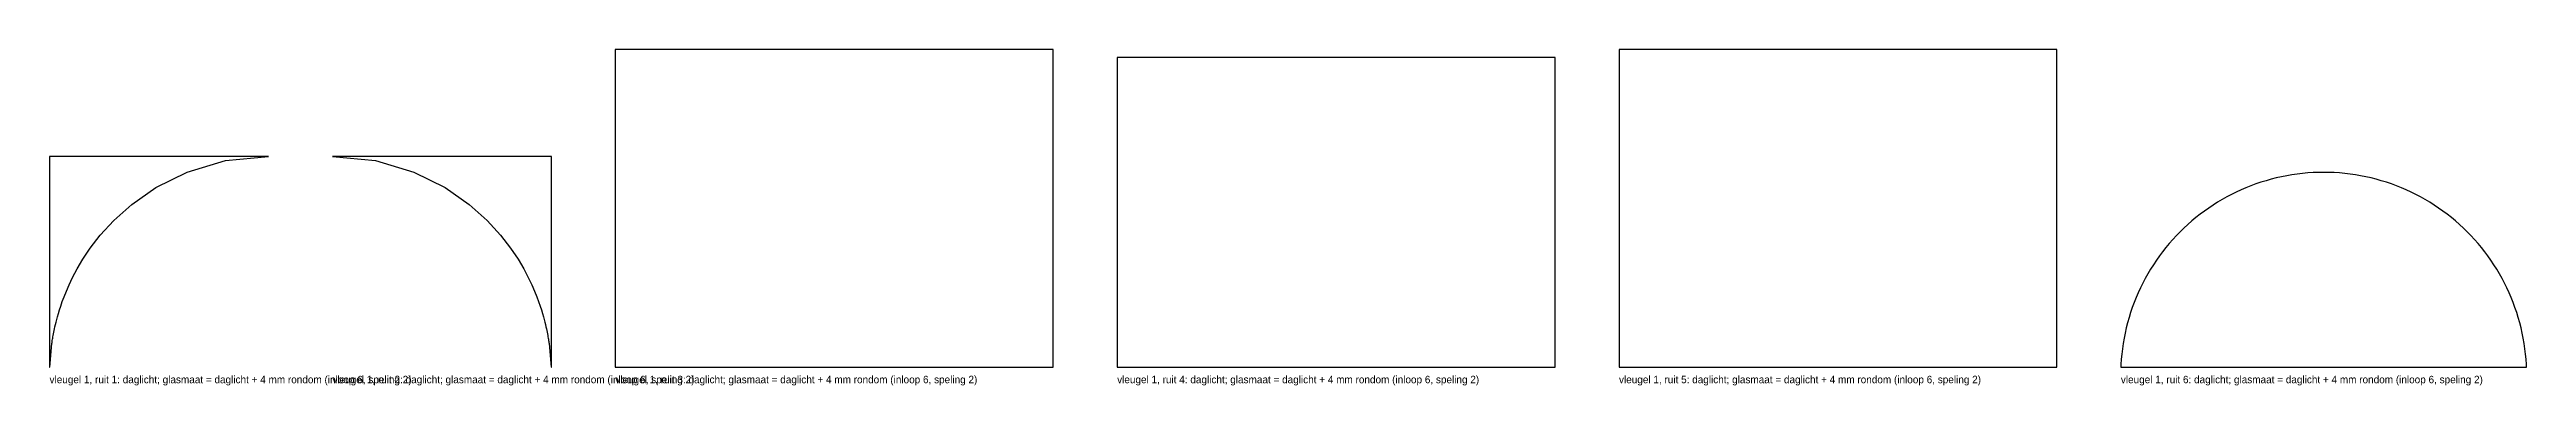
# Model space of a CAD drawing. Header units: millimetres. Extents: x 0 to 4649, y -34 to 597.
import ezdxf

# ---------------------------------------------------------------- set-up
doc = ezdxf.new("R2010")
doc.units = ezdxf.units.MM

msp = doc.modelspace()

# ---------------------------------------------------------------- linework, layer by layer
at = {"layer": 'DAGLICHT'}
for p, q in [((1884, 596.6667), (1062, 596.6667)), ((1062, 596.6667), (1062, 0)), ((1884, 0), (1884, 596.6667)), ((2826, 581.6667), (2004, 581.6667)), ((2004, 581.6667), (2004, 0)), ((2826, 0), (2826, 581.6667)), ((3768, 596.6667), (2946, 596.6667)), ((2946, 596.6667), (2946, 0)), ((3768, 0), (3768, 596.6667)), ((411, 396), (0, 396)), ((0, 396), (0, 0)), ((258.3584, 366.6039), (330.3963, 388.0187)), ((330.3963, 388.0187), (411, 396)), ((531, 396), (611.6037, 388.0187)), ((942, 396), (531, 396)), ((611.6037, 388.0187), (683.6416, 366.6039)), ((942, 0), (942, 396)), ((154.2503, 305.9371), (199.5422, 337.4296)), ((199.5422, 337.4296), (258.3584, 366.6039)), ((683.6416, 366.6039), (742.4578, 337.4296)), ((742.4578, 337.4296), (787.7497, 305.9371)), ((4104.6472, 328.885), (4095.7016, 324.4735)), ((4113.7053, 333.0608), (4104.6472, 328.885)), ((4122.8696, 336.9981), (4113.7053, 333.0608)), ((4132.1338, 340.6941), (4122.8696, 336.9981)), ((4141.4915, 344.1464), (4132.1338, 340.6941)), ((4150.9365, 347.3525), (4141.4915, 344.1464)), ((4160.4621, 350.3103), (4150.9365, 347.3525)), ((4170.0619, 353.0177), (4160.4621, 350.3103)), ((4179.7293, 355.4729), (4170.0619, 353.0177)), ((4189.4576, 357.6742), (4179.7293, 355.4729)), ((4199.2402, 359.6201), (4189.4576, 357.6742)), ((4209.0704, 361.3093), (4199.2402, 359.6201)), ((4218.9415, 362.7405), (4209.0704, 361.3093)), ((4228.8466, 363.9128), (4218.9415, 362.7405)), ((4238.779, 364.8255), (4228.8466, 363.9128)), ((4248.7319, 365.4779), (4238.779, 364.8255)), ((4258.6985, 365.8694), (4248.7319, 365.4779)), ((4268.6719, 366), (4258.6985, 365.8694)), ((4278.6454, 365.8694), (4268.6719, 366)), ((4288.6119, 365.4779), (4278.6454, 365.8694)), ((4298.5649, 364.8255), (4288.6119, 365.4779)), ((4308.4973, 363.9128), (4298.5649, 364.8255)), ((4318.4024, 362.7405), (4308.4973, 363.9128)), ((4328.2735, 361.3093), (4318.4024, 362.7405)), ((4338.1037, 359.6201), (4328.2735, 361.3093)), ((4347.8863, 357.6742), (4338.1037, 359.6201)), ((4357.6146, 355.4729), (4347.8863, 357.6742)), ((4367.282, 353.0177), (4357.6146, 355.4729)), ((4376.8818, 350.3103), (4367.282, 353.0177)), ((4386.4074, 347.3525), (4376.8818, 350.3103)), ((4395.8524, 344.1464), (4386.4074, 347.3525)), ((4405.2101, 340.6941), (4395.8524, 344.1464)), ((4414.4743, 336.9981), (4405.2101, 340.6941)), ((4423.6386, 333.0608), (4414.4743, 336.9981)), ((4432.6967, 328.885), (4423.6386, 333.0608)), ((4441.6423, 324.4735), (4432.6967, 328.885)), ((120.3791, 275.6209), (154.2503, 305.9371)), ((787.7497, 305.9371), (821.6209, 275.6209)), ((4028.9009, 281.0926), (4021.2322, 274.7147)), ((4036.7338, 287.2676), (4028.9009, 281.0926)), ((4044.7258, 293.2355), (4036.7338, 287.2676)), ((4052.8712, 298.9921), (4044.7258, 293.2355)), ((4061.1645, 304.5335), (4052.8712, 298.9921)), ((4069.6, 309.8559), (4061.1645, 304.5335)), ((4078.1719, 314.9557), (4069.6, 309.8559)), ((4086.8745, 319.8293), (4078.1719, 314.9557)), ((4095.7016, 324.4735), (4086.8745, 319.8293)), ((4450.4694, 319.8293), (4441.6423, 324.4735)), ((4459.1719, 314.9557), (4450.4694, 319.8293)), ((4467.7439, 309.8559), (4459.1719, 314.9557)), ((4476.1794, 304.5335), (4467.7439, 309.8559)), ((4484.4727, 298.9921), (4476.1794, 304.5335)), ((4492.6181, 293.2355), (4484.4727, 298.9921)), ((4500.6101, 287.2676), (4492.6181, 293.2355)), ((4508.443, 281.0926), (4500.6101, 287.2676)), ((4516.1117, 274.7147), (4508.443, 281.0926)), ((76.5555, 223.8889), (95.2611, 248.1158)), ((95.2611, 248.1158), (120.3791, 275.6209)), ((821.6209, 275.6209), (846.7389, 248.1158)), ((846.7389, 248.1158), (865.4445, 223.8889)), ((3985.5338, 239.9388), (3978.9573, 232.4397)), ((3992.3043, 247.2631), (3985.5338, 239.9388)), ((3999.2643, 254.4077), (3992.3043, 247.2631)), ((4006.4089, 261.3676), (3999.2643, 254.4077)), ((4013.7332, 268.1382), (4006.4089, 261.3676)), ((4021.2322, 274.7147), (4013.7332, 268.1382)), ((4523.6107, 268.1382), (4516.1117, 274.7147)), ((4530.935, 261.3676), (4523.6107, 268.1382)), ((4538.0796, 254.4077), (4530.935, 261.3676)), ((4545.0396, 247.2631), (4538.0796, 254.4077)), ((4551.8101, 239.9388), (4545.0396, 247.2631)), ((4558.3866, 232.4397), (4551.8101, 239.9388)), ((51.7214, 184.5992), (62.4727, 202.8296)), ((62.4727, 202.8296), (76.5555, 223.8889)), ((865.4445, 223.8889), (879.5273, 202.8296)), ((879.5273, 202.8296), (890.2786, 184.5992)), ((3949.1385, 192.5075), (3943.816, 184.072)), ((3954.6799, 200.8008), (3949.1385, 192.5075)), ((3960.4365, 208.9462), (3954.6799, 200.8008)), ((3966.4043, 216.9381), (3960.4365, 208.9462)), ((3972.5793, 224.7711), (3966.4043, 216.9381)), ((3978.9573, 232.4397), (3972.5793, 224.7711)), ((4564.7646, 224.7711), (4558.3866, 232.4397)), ((4570.9396, 216.9381), (4564.7646, 224.7711)), ((4576.9074, 208.9462), (4570.9396, 216.9381)), ((4582.664, 200.8008), (4576.9074, 208.9462)), ((4588.2054, 192.5075), (4582.664, 200.8008)), ((4593.5278, 184.072), (4588.2054, 192.5075)), ((27.395, 132.5404), (31.6154, 143.0769)), ((31.6154, 143.0769), (36.8394, 155.073)), ((36.8394, 155.073), (43.3904, 168.8048)), ((43.3904, 168.8048), (51.7214, 184.5992)), ((890.2786, 184.5992), (898.6096, 168.8048)), ((898.6096, 168.8048), (905.1606, 155.073)), ((905.1606, 155.073), (910.3846, 143.0769)), ((910.3846, 143.0769), (914.605, 132.5404)), ((3920.6111, 139.9667), (3916.6738, 130.8024)), ((3924.787, 149.0247), (3920.6111, 139.9667)), ((3929.1985, 157.9704), (3924.787, 149.0247)), ((3933.8426, 166.7975), (3929.1985, 157.9704)), ((3938.7163, 175.5), (3933.8426, 166.7975)), ((3943.816, 184.072), (3938.7163, 175.5)), ((4598.6276, 175.5), (4593.5278, 184.072)), ((4603.5013, 166.7975), (4598.6276, 175.5)), ((4608.1454, 157.9704), (4603.5013, 166.7975)), ((4612.5569, 149.0247), (4608.1454, 157.9704)), ((4616.7328, 139.9667), (4612.5569, 149.0247)), ((4620.67, 130.8024), (4616.7328, 139.9667)), ((13.5324, 89.5967), (14.9941, 95.0016)), ((14.9941, 95.0016), (16.7008, 100.9704)), ((16.7008, 100.9704), (18.7087, 107.591)), ((18.7087, 107.591), (21.0912, 114.9696)), ((21.0912, 114.9696), (23.9441, 123.2343)), ((23.9441, 123.2343), (27.395, 132.5404)), ((914.605, 132.5404), (918.0559, 123.2343)), ((918.0559, 123.2343), (920.9088, 114.9696)), ((920.9088, 114.9696), (923.2913, 107.591)), ((923.2913, 107.591), (925.2992, 100.9704)), ((925.2992, 100.9704), (927.0059, 95.0016)), ((927.0059, 95.0016), (928.4676, 89.5967)), ((3903.3616, 93.2098), (3900.6542, 83.6101)), ((3906.3194, 102.7355), (3903.3616, 93.2098)), ((3909.5255, 112.1804), (3906.3194, 102.7355)), ((3912.9778, 121.5382), (3909.5255, 112.1804)), ((3916.6738, 130.8024), (3912.9778, 121.5382)), ((4624.3661, 121.5382), (4620.67, 130.8024)), ((4627.8184, 112.1804), (4624.3661, 121.5382)), ((4631.0245, 102.7355), (4627.8184, 112.1804)), ((4633.9823, 93.2098), (4631.0245, 102.7355)), ((4636.6897, 83.6101), (4633.9823, 93.2098)), ((4.3734, 44.798), (4.6379, 46.57)), ((4.6379, 46.57), (4.9271, 48.4489)), ((4.9271, 48.4489), (5.2439, 50.4445)), ((5.2439, 50.4445), (5.5921, 52.568)), ((5.5921, 52.568), (5.9759, 54.8317)), ((5.9759, 54.8317), (6.4003, 57.25)), ((6.4003, 57.25), (6.8711, 59.8387)), ((6.8711, 59.8387), (7.3954, 62.6163)), ((7.3954, 62.6163), (7.9813, 65.6037)), ((7.9813, 65.6037), (8.639, 68.8252)), ((8.639, 68.8252), (9.3805, 72.3086)), ((9.3805, 72.3086), (10.2204, 76.0863)), ((10.2204, 76.0863), (11.1766, 80.196)), ((11.1766, 80.196), (12.2714, 84.6821)), ((12.2714, 84.6821), (13.5324, 89.5967)), ((928.4676, 89.5967), (929.7286, 84.6821)), ((929.7286, 84.6821), (930.8234, 80.196)), ((930.8234, 80.196), (931.7796, 76.0863)), ((931.7796, 76.0863), (932.6195, 72.3086)), ((932.6195, 72.3086), (933.361, 68.8252)), ((933.361, 68.8252), (934.0187, 65.6037)), ((934.0187, 65.6037), (934.6046, 62.6163)), ((934.6046, 62.6163), (935.1289, 59.8387)), ((935.1289, 59.8387), (935.5997, 57.25)), ((935.5997, 57.25), (936.0241, 54.8317)), ((936.0241, 54.8317), (936.4079, 52.568)), ((936.4079, 52.568), (936.7561, 50.4445)), ((936.7561, 50.4445), (937.0729, 48.4489)), ((937.0729, 48.4489), (937.3621, 46.57)), ((937.3621, 46.57), (937.6266, 44.798)), ((3894.0518, 54.4317), (3892.3627, 44.6015)), ((3895.9977, 64.2144), (3894.0518, 54.4317)), ((3898.199, 73.9427), (3895.9977, 64.2144)), ((3900.6542, 83.6101), (3898.199, 73.9427)), ((4639.1449, 73.9427), (4636.6897, 83.6101)), ((4641.3462, 64.2144), (4639.1449, 73.9427)), ((4643.2921, 54.4317), (4641.3462, 64.2144)), ((4644.9812, 44.6015), (4643.2921, 54.4317)), ((0, 0), (0.2775, 0.1001)), ((0.2775, 0.1001), (4.3734, 44.798)), ((937.6266, 44.798), (941.7225, 0.1001)), ((941.7225, 0.1001), (942, 0)), ((1062, 0), (1884, 0)), ((2004, 0), (2826, 0)), ((2946, 0), (3768, 0)), ((3888.1941, 4.94), (3888, 0)), ((3888, 0), (4649.3439, 0)), ((3888.8464, 14.8929), (3888.1941, 4.94)), ((3889.7591, 24.8253), (3888.8464, 14.8929)), ((3890.9315, 34.7305), (3889.7591, 24.8253)), ((3892.3627, 44.6015), (3890.9315, 34.7305)), ((4646.4124, 34.7305), (4644.9812, 44.6015)), ((4647.5848, 24.8253), (4646.4124, 34.7305)), ((4648.4974, 14.8929), (4647.5848, 24.8253)), ((4649.1498, 4.94), (4648.4974, 14.8929)), ((4649.3439, 0), (4649.1498, 4.94))]:
    msp.add_line(p, q, dxfattribs=at)

# ---------------------------------------------------------------- texts
at = {"layer": 'TEKST'}
for s, p in [('vleugel 1, ruit 1: daglicht; glasmaat = daglicht + 4 mm rondom (inloop 6, speling 2)', (0, -30)), ('vleugel 1, ruit 2: daglicht; glasmaat = daglicht + 4 mm rondom (inloop 6, speling 2)', (531, -30)), ('vleugel 1, ruit 3: daglicht; glasmaat = daglicht + 4 mm rondom (inloop 6, speling 2)', (1062, -30)), ('vleugel 1, ruit 4: daglicht; glasmaat = daglicht + 4 mm rondom (inloop 6, speling 2)', (2004, -30)), ('vleugel 1, ruit 5: daglicht; glasmaat = daglicht + 4 mm rondom (inloop 6, speling 2)', (2946, -30)), ('vleugel 1, ruit 6: daglicht; glasmaat = daglicht + 4 mm rondom (inloop 6, speling 2)', (3888, -30))]:
    msp.add_text(s, height=14, dxfattribs=at).set_placement(p)

doc.saveas('drawing.dxf')
